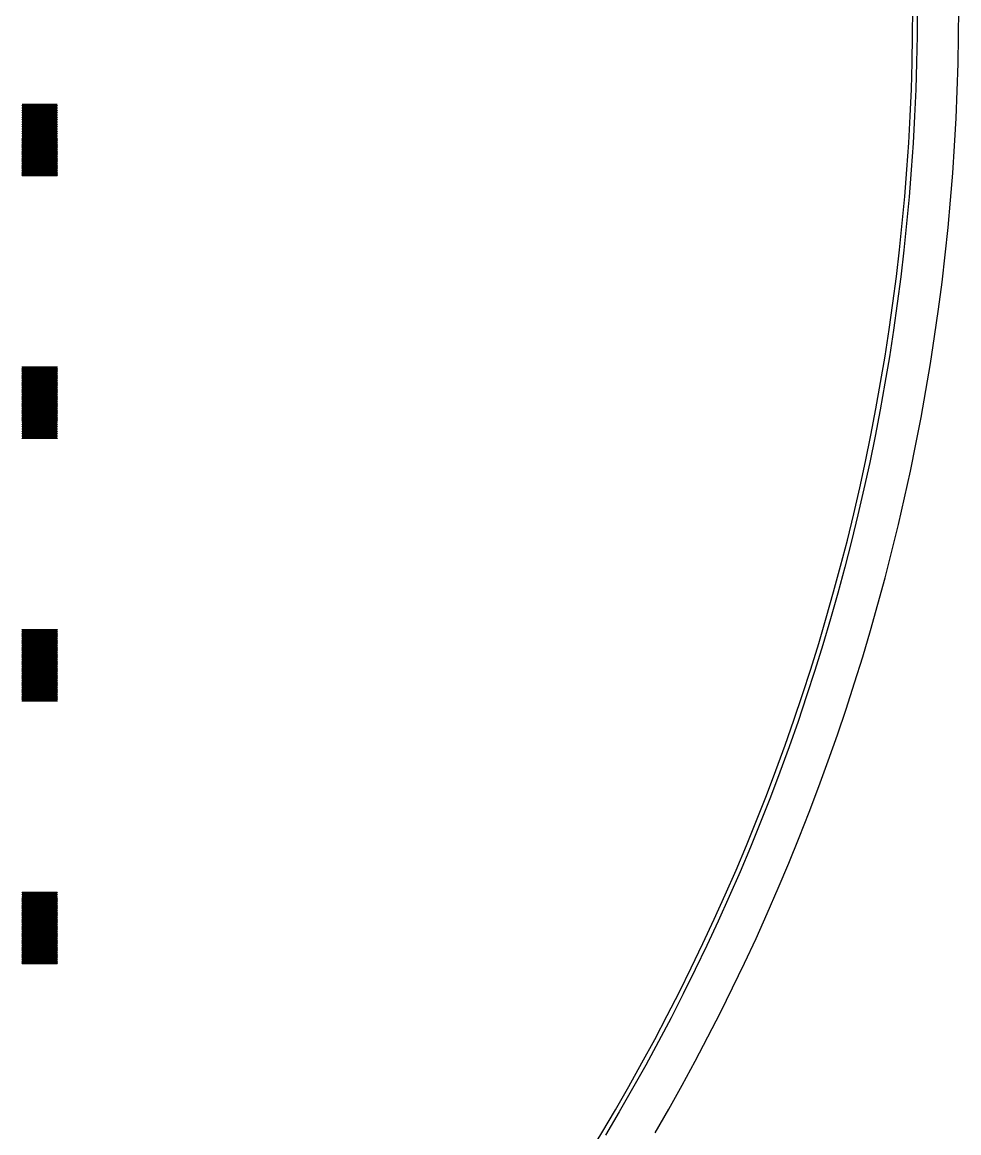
# Model space of a CAD drawing. Extents: x -17 to 130, y -40 to 112.
# Drawn here: x 98.4 to 130.5, y -2.52 to 35.54 of the extents above; entities that cross this region are included whole.
import ezdxf

# ---------------------------------------------------------------- set-up
doc = ezdxf.new("R2010")
doc.units = 0

msp = doc.modelspace()

# ---------------------------------------------------------------- linework, layer by layer
for p, q in [((128.919, 35.0806), (128.925, 36)), ((129.075, 36), (129.069, 35.0787)), ((130.494, 35.0612), (130.5, 36)), ((128.902, 34.1613), (128.919, 35.0806)), ((129.069, 35.0787), (129.052, 34.1576)), ((130.477, 34.1226), (130.494, 35.0612)), ((128.874, 33.2422), (128.902, 34.1613)), ((129.052, 34.1576), (129.024, 33.2367)), ((130.448, 33.1842), (130.477, 34.1226)), ((128.835, 32.3236), (128.874, 33.2422)), ((129.024, 33.2367), (128.985, 32.3163)), ((130.408, 32.2463), (130.448, 33.1842)), ((98.4, 32.715), (98.4, 32.725)), ((98.4, 32.725), (99.6, 32.725)), ((99.6, 32.715), (98.4, 32.715)), ((98.4, 32.675), (98.4, 32.685)), ((98.4, 32.685), (99.6, 32.685)), ((99.6, 32.675), (98.4, 32.675)), ((98.4, 32.635), (98.4, 32.645)), ((98.4, 32.645), (99.6, 32.645)), ((99.6, 32.635), (98.4, 32.635)), ((98.4, 32.595), (98.4, 32.605)), ((98.4, 32.605), (99.6, 32.605)), ((99.6, 32.595), (98.4, 32.595)), ((98.4, 32.555), (98.4, 32.565)), ((98.4, 32.565), (99.6, 32.565)), ((99.6, 32.555), (98.4, 32.555)), ((98.4, 32.515), (98.4, 32.525)), ((98.4, 32.525), (99.6, 32.525)), ((99.6, 32.515), (98.4, 32.515)), ((98.4, 32.475), (98.4, 32.485)), ((98.4, 32.485), (99.6, 32.485)), ((99.6, 32.475), (98.4, 32.475)), ((98.4, 32.435), (98.4, 32.445)), ((98.4, 32.445), (99.6, 32.445)), ((99.6, 32.435), (98.4, 32.435)), ((98.4, 32.395), (98.4, 32.405)), ((98.4, 32.405), (99.6, 32.405)), ((99.6, 32.395), (98.4, 32.395)), ((98.4, 32.355), (98.4, 32.365)), ((98.4, 32.365), (99.6, 32.365)), ((99.6, 32.355), (98.4, 32.355)), ((99.6, 32.725), (99.6, 32.715)), ((99.6, 32.685), (99.6, 32.675)), ((99.6, 32.645), (99.6, 32.635)), ((99.6, 32.605), (99.6, 32.595)), ((99.6, 32.565), (99.6, 32.555)), ((99.6, 32.525), (99.6, 32.515)), ((99.6, 32.485), (99.6, 32.475)), ((99.6, 32.445), (99.6, 32.435)), ((99.6, 32.405), (99.6, 32.395)), ((99.6, 32.365), (99.6, 32.355)), ((98.4, 32.315), (98.4, 32.325)), ((98.4, 32.325), (99.6, 32.325)), ((99.6, 32.315), (98.4, 32.315)), ((98.4, 32.275), (98.4, 32.285)), ((98.4, 32.285), (99.6, 32.285)), ((99.6, 32.275), (98.4, 32.275)), ((98.4, 32.235), (98.4, 32.245)), ((98.4, 32.245), (99.6, 32.245)), ((99.6, 32.235), (98.4, 32.235)), ((98.4, 32.195), (98.4, 32.205)), ((98.4, 32.205), (99.6, 32.205)), ((99.6, 32.195), (98.4, 32.195)), ((98.4, 32.155), (98.4, 32.165)), ((98.4, 32.165), (99.6, 32.165)), ((99.6, 32.155), (98.4, 32.155)), ((98.4, 32.115), (98.4, 32.125)), ((98.4, 32.125), (99.6, 32.125)), ((99.6, 32.115), (98.4, 32.115)), ((98.4, 32.075), (98.4, 32.085)), ((98.4, 32.085), (99.6, 32.085)), ((99.6, 32.075), (98.4, 32.075)), ((98.4, 32.035), (98.4, 32.045)), ((98.4, 32.045), (99.6, 32.045)), ((99.6, 32.035), (98.4, 32.035)), ((98.4, 31.995), (98.4, 32.005)), ((98.4, 32.005), (99.6, 32.005)), ((99.6, 31.995), (98.4, 31.995)), ((99.6, 32.325), (99.6, 32.315)), ((99.6, 32.285), (99.6, 32.275)), ((99.6, 32.245), (99.6, 32.235)), ((99.6, 32.205), (99.6, 32.195)), ((99.6, 32.165), (99.6, 32.155)), ((99.6, 32.125), (99.6, 32.115)), ((99.6, 32.085), (99.6, 32.075)), ((99.6, 32.045), (99.6, 32.035)), ((99.6, 32.005), (99.6, 31.995)), ((128.784, 31.4055), (128.835, 32.3236)), ((128.985, 32.3163), (128.934, 31.3963)), ((130.356, 31.309), (130.408, 32.2463)), ((98.4, 31.955), (98.4, 31.965)), ((98.4, 31.965), (99.6, 31.965)), ((99.6, 31.955), (98.4, 31.955)), ((98.4, 31.915), (98.4, 31.925)), ((98.4, 31.925), (99.6, 31.925)), ((99.6, 31.915), (98.4, 31.915)), ((98.4, 31.875), (98.4, 31.885)), ((98.4, 31.885), (99.6, 31.885)), ((99.6, 31.875), (98.4, 31.875)), ((98.4, 31.835), (98.4, 31.845)), ((98.4, 31.845), (99.6, 31.845)), ((99.6, 31.835), (98.4, 31.835)), ((98.4, 31.795), (98.4, 31.805)), ((98.4, 31.805), (99.6, 31.805)), ((99.6, 31.795), (98.4, 31.795)), ((98.4, 31.755), (98.4, 31.765)), ((98.4, 31.765), (99.6, 31.765)), ((99.6, 31.755), (98.4, 31.755)), ((98.4, 31.715), (98.4, 31.725)), ((98.4, 31.725), (99.6, 31.725)), ((99.6, 31.715), (98.4, 31.715)), ((98.4, 31.675), (98.4, 31.685)), ((98.4, 31.685), (99.6, 31.685)), ((99.6, 31.675), (98.4, 31.675)), ((98.4, 31.635), (98.4, 31.645)), ((98.4, 31.645), (99.6, 31.645)), ((99.6, 31.635), (98.4, 31.635)), ((98.4, 31.595), (98.4, 31.605)), ((98.4, 31.605), (99.6, 31.605)), ((99.6, 31.595), (98.4, 31.595)), ((99.6, 31.965), (99.6, 31.955)), ((99.6, 31.925), (99.6, 31.915)), ((99.6, 31.885), (99.6, 31.875)), ((99.6, 31.845), (99.6, 31.835)), ((99.6, 31.805), (99.6, 31.795)), ((99.6, 31.765), (99.6, 31.755)), ((99.6, 31.725), (99.6, 31.715)), ((99.6, 31.685), (99.6, 31.675)), ((99.6, 31.645), (99.6, 31.635)), ((99.6, 31.605), (99.6, 31.595)), ((98.4, 31.555), (98.4, 31.565)), ((98.4, 31.565), (99.6, 31.565)), ((99.6, 31.555), (98.4, 31.555)), ((98.4, 31.515), (98.4, 31.525)), ((98.4, 31.525), (99.6, 31.525)), ((99.6, 31.515), (98.4, 31.515)), ((98.4, 31.475), (98.4, 31.485)), ((98.4, 31.485), (99.6, 31.485)), ((99.6, 31.475), (98.4, 31.475)), ((98.4, 31.435), (98.4, 31.445)), ((98.4, 31.445), (99.6, 31.445)), ((99.6, 31.435), (98.4, 31.435)), ((98.4, 31.395), (98.4, 31.405)), ((98.4, 31.405), (99.6, 31.405)), ((99.6, 31.395), (98.4, 31.395)), ((98.4, 31.355), (98.4, 31.365)), ((98.4, 31.365), (99.6, 31.365)), ((99.6, 31.355), (98.4, 31.355)), ((98.4, 31.315), (98.4, 31.325)), ((98.4, 31.325), (99.6, 31.325)), ((99.6, 31.315), (98.4, 31.315)), ((98.4, 31.275), (98.4, 31.285)), ((98.4, 31.285), (99.6, 31.285)), ((99.6, 31.275), (98.4, 31.275)), ((98.4, 31.235), (98.4, 31.245)), ((98.4, 31.245), (99.6, 31.245)), ((99.6, 31.235), (98.4, 31.235)), ((99.6, 31.565), (99.6, 31.555)), ((99.6, 31.525), (99.6, 31.515)), ((99.6, 31.485), (99.6, 31.475)), ((99.6, 31.445), (99.6, 31.435)), ((99.6, 31.405), (99.6, 31.395)), ((99.6, 31.365), (99.6, 31.355)), ((99.6, 31.325), (99.6, 31.315)), ((99.6, 31.285), (99.6, 31.275)), ((99.6, 31.245), (99.6, 31.235)), ((128.722, 30.4882), (128.784, 31.4055)), ((128.934, 31.3963), (128.872, 30.4771)), ((130.293, 30.3723), (130.356, 31.309)), ((98.4, 31.195), (98.4, 31.205)), ((98.4, 31.205), (99.6, 31.205)), ((99.6, 31.195), (98.4, 31.195)), ((98.4, 31.155), (98.4, 31.165)), ((98.4, 31.165), (99.6, 31.165)), ((99.6, 31.155), (98.4, 31.155)), ((98.4, 31.115), (98.4, 31.125)), ((98.4, 31.125), (99.6, 31.125)), ((99.6, 31.115), (98.4, 31.115)), ((98.4, 31.075), (98.4, 31.085)), ((98.4, 31.085), (99.6, 31.085)), ((99.6, 31.075), (98.4, 31.075)), ((98.4, 31.035), (98.4, 31.045)), ((98.4, 31.045), (99.6, 31.045)), ((99.6, 31.035), (98.4, 31.035)), ((98.4, 30.995), (98.4, 31.005)), ((98.4, 31.005), (99.6, 31.005)), ((99.6, 30.995), (98.4, 30.995)), ((98.4, 30.955), (98.4, 30.965)), ((98.4, 30.965), (99.6, 30.965)), ((99.6, 30.955), (98.4, 30.955)), ((98.4, 30.915), (98.4, 30.925)), ((98.4, 30.925), (99.6, 30.925)), ((99.6, 30.915), (98.4, 30.915)), ((98.4, 30.875), (98.4, 30.885)), ((98.4, 30.885), (99.6, 30.885)), ((99.6, 30.875), (98.4, 30.875)), ((98.4, 30.835), (98.4, 30.845)), ((98.4, 30.845), (99.6, 30.845)), ((99.6, 30.835), (98.4, 30.835)), ((99.6, 31.205), (99.6, 31.195)), ((99.6, 31.165), (99.6, 31.155)), ((99.6, 31.125), (99.6, 31.115)), ((99.6, 31.085), (99.6, 31.075)), ((99.6, 31.045), (99.6, 31.035)), ((99.6, 31.005), (99.6, 30.995)), ((99.6, 30.965), (99.6, 30.955)), ((99.6, 30.925), (99.6, 30.915)), ((99.6, 30.885), (99.6, 30.875)), ((99.6, 30.845), (99.6, 30.835)), ((98.4, 30.795), (98.4, 30.805)), ((98.4, 30.805), (99.6, 30.805)), ((99.6, 30.795), (98.4, 30.795)), ((98.4, 30.755), (98.4, 30.765)), ((98.4, 30.765), (99.6, 30.765)), ((99.6, 30.755), (98.4, 30.755)), ((98.4, 30.715), (98.4, 30.725)), ((98.4, 30.725), (99.6, 30.725)), ((99.6, 30.715), (98.4, 30.715)), ((98.4, 30.675), (98.4, 30.685)), ((98.4, 30.685), (99.6, 30.685)), ((99.6, 30.675), (98.4, 30.675)), ((98.4, 30.635), (98.4, 30.645)), ((98.4, 30.645), (99.6, 30.645)), ((99.6, 30.635), (98.4, 30.635)), ((98.4, 30.595), (98.4, 30.605)), ((98.4, 30.605), (99.6, 30.605)), ((99.6, 30.595), (98.4, 30.595)), ((98.4, 30.555), (98.4, 30.565)), ((98.4, 30.565), (99.6, 30.565)), ((99.6, 30.555), (98.4, 30.555)), ((98.4, 30.515), (98.4, 30.525)), ((98.4, 30.525), (99.6, 30.525)), ((99.6, 30.515), (98.4, 30.515)), ((98.4, 30.475), (98.4, 30.485)), ((98.4, 30.485), (99.6, 30.485)), ((99.6, 30.475), (98.4, 30.475)), ((99.6, 30.805), (99.6, 30.795)), ((99.6, 30.765), (99.6, 30.755)), ((99.6, 30.725), (99.6, 30.715)), ((99.6, 30.685), (99.6, 30.675)), ((99.6, 30.645), (99.6, 30.635)), ((99.6, 30.605), (99.6, 30.595)), ((99.6, 30.565), (99.6, 30.555)), ((99.6, 30.525), (99.6, 30.515)), ((99.6, 30.485), (99.6, 30.475)), ((128.649, 29.5716), (128.722, 30.4882)), ((128.872, 30.4771), (128.798, 29.5588)), ((98.4, 30.435), (98.4, 30.445)), ((98.4, 30.445), (99.6, 30.445)), ((99.6, 30.435), (98.4, 30.435)), ((98.4, 30.395), (98.4, 30.405)), ((98.4, 30.405), (99.6, 30.405)), ((99.6, 30.395), (98.4, 30.395)), ((98.4, 30.355), (98.4, 30.365)), ((98.4, 30.365), (99.6, 30.365)), ((99.6, 30.355), (98.4, 30.355)), ((98.4, 30.315), (98.4, 30.325)), ((98.4, 30.325), (99.6, 30.325)), ((99.6, 30.315), (98.4, 30.315)), ((98.4, 30.275), (98.4, 30.285)), ((98.4, 30.285), (99.6, 30.285)), ((99.6, 30.275), (98.4, 30.275)), ((99.6, 30.445), (99.6, 30.435)), ((99.6, 30.405), (99.6, 30.395)), ((99.6, 30.365), (99.6, 30.355)), ((99.6, 30.325), (99.6, 30.315)), ((99.6, 30.285), (99.6, 30.275)), ((130.218, 29.4365), (130.293, 30.3723)), ((128.564, 28.6561), (128.649, 29.5716)), ((128.798, 29.5588), (128.713, 28.6414)), ((130.132, 28.5017), (130.218, 29.4365)), ((128.468, 27.7416), (128.564, 28.6561)), ((128.713, 28.6414), (128.618, 27.7251)), ((130.034, 27.568), (130.132, 28.5017)), ((128.362, 26.8284), (128.468, 27.7416)), ((128.618, 27.7251), (128.51, 26.81)), ((129.925, 26.6356), (130.034, 27.568)), ((128.243, 25.9165), (128.362, 26.8284)), ((128.51, 26.81), (128.392, 25.8964)), ((129.804, 25.7046), (129.925, 26.6356)), ((128.114, 25.0062), (128.243, 25.9165)), ((128.392, 25.8964), (128.262, 24.9842)), ((129.672, 24.7751), (129.804, 25.7046)), ((127.974, 24.0976), (128.114, 25.0062)), ((128.262, 24.9842), (128.122, 24.0737)), ((129.529, 23.8474), (129.672, 24.7751)), ((127.822, 23.1907), (127.974, 24.0976)), ((128.122, 24.0737), (127.97, 23.165)), ((98.4, 23.715), (98.4, 23.725)), ((98.4, 23.725), (99.6, 23.725)), ((99.6, 23.715), (98.4, 23.715)), ((98.4, 23.675), (98.4, 23.685)), ((98.4, 23.685), (99.6, 23.685)), ((99.6, 23.675), (98.4, 23.675)), ((98.4, 23.635), (98.4, 23.645)), ((98.4, 23.645), (99.6, 23.645)), ((99.6, 23.635), (98.4, 23.635)), ((98.4, 23.595), (98.4, 23.605)), ((98.4, 23.605), (99.6, 23.605)), ((99.6, 23.725), (99.6, 23.715)), ((99.6, 23.685), (99.6, 23.675)), ((99.6, 23.645), (99.6, 23.635)), ((99.6, 23.605), (99.6, 23.595)), ((129.374, 22.9214), (129.529, 23.8474)), ((99.6, 23.595), (98.4, 23.595)), ((98.4, 23.555), (98.4, 23.565)), ((98.4, 23.565), (99.6, 23.565)), ((99.6, 23.555), (98.4, 23.555)), ((98.4, 23.515), (98.4, 23.525)), ((98.4, 23.525), (99.6, 23.525)), ((99.6, 23.515), (98.4, 23.515)), ((98.4, 23.475), (98.4, 23.485)), ((98.4, 23.485), (99.6, 23.485)), ((99.6, 23.475), (98.4, 23.475)), ((98.4, 23.435), (98.4, 23.445)), ((98.4, 23.445), (99.6, 23.445)), ((99.6, 23.435), (98.4, 23.435)), ((98.4, 23.395), (98.4, 23.405)), ((98.4, 23.405), (99.6, 23.405)), ((99.6, 23.395), (98.4, 23.395)), ((98.4, 23.355), (98.4, 23.365)), ((98.4, 23.365), (99.6, 23.365)), ((99.6, 23.355), (98.4, 23.355)), ((98.4, 23.315), (98.4, 23.325)), ((98.4, 23.325), (99.6, 23.325)), ((99.6, 23.315), (98.4, 23.315)), ((98.4, 23.275), (98.4, 23.285)), ((98.4, 23.285), (99.6, 23.285)), ((99.6, 23.275), (98.4, 23.275)), ((98.4, 23.235), (98.4, 23.245)), ((98.4, 23.245), (99.6, 23.245)), ((99.6, 23.235), (98.4, 23.235)), ((99.6, 23.565), (99.6, 23.555)), ((99.6, 23.525), (99.6, 23.515)), ((99.6, 23.485), (99.6, 23.475)), ((99.6, 23.445), (99.6, 23.435)), ((99.6, 23.405), (99.6, 23.395)), ((99.6, 23.365), (99.6, 23.355)), ((99.6, 23.325), (99.6, 23.315)), ((99.6, 23.285), (99.6, 23.275)), ((99.6, 23.245), (99.6, 23.235)), ((98.4, 23.195), (98.4, 23.205)), ((98.4, 23.205), (99.6, 23.205)), ((99.6, 23.195), (98.4, 23.195)), ((98.4, 23.155), (98.4, 23.165)), ((98.4, 23.165), (99.6, 23.165)), ((99.6, 23.155), (98.4, 23.155)), ((98.4, 23.115), (98.4, 23.125)), ((98.4, 23.125), (99.6, 23.125)), ((99.6, 23.115), (98.4, 23.115)), ((98.4, 23.075), (98.4, 23.085)), ((98.4, 23.085), (99.6, 23.085)), ((99.6, 23.075), (98.4, 23.075)), ((98.4, 23.035), (98.4, 23.045)), ((98.4, 23.045), (99.6, 23.045)), ((99.6, 23.035), (98.4, 23.035)), ((98.4, 22.995), (98.4, 23.005)), ((98.4, 23.005), (99.6, 23.005)), ((99.6, 22.995), (98.4, 22.995)), ((98.4, 22.955), (98.4, 22.965)), ((98.4, 22.965), (99.6, 22.965)), ((99.6, 22.955), (98.4, 22.955)), ((98.4, 22.915), (98.4, 22.925)), ((98.4, 22.925), (99.6, 22.925)), ((99.6, 22.915), (98.4, 22.915)), ((98.4, 22.875), (98.4, 22.885)), ((98.4, 22.885), (99.6, 22.885)), ((99.6, 22.875), (98.4, 22.875)), ((98.4, 22.835), (98.4, 22.845)), ((98.4, 22.845), (99.6, 22.845)), ((99.6, 23.205), (99.6, 23.195)), ((99.6, 23.165), (99.6, 23.155)), ((99.6, 23.125), (99.6, 23.115)), ((99.6, 23.085), (99.6, 23.075)), ((99.6, 23.045), (99.6, 23.035)), ((99.6, 23.005), (99.6, 22.995)), ((99.6, 22.965), (99.6, 22.955)), ((99.6, 22.925), (99.6, 22.915)), ((99.6, 22.885), (99.6, 22.875)), ((99.6, 22.845), (99.6, 22.835)), ((127.659, 22.2858), (127.822, 23.1907)), ((127.97, 23.165), (127.807, 22.2583)), ((129.208, 21.9975), (129.374, 22.9214)), ((99.6, 22.835), (98.4, 22.835)), ((98.4, 22.795), (98.4, 22.805)), ((98.4, 22.805), (99.6, 22.805)), ((99.6, 22.795), (98.4, 22.795)), ((98.4, 22.755), (98.4, 22.765)), ((98.4, 22.765), (99.6, 22.765)), ((99.6, 22.755), (98.4, 22.755)), ((98.4, 22.715), (98.4, 22.725)), ((98.4, 22.725), (99.6, 22.725)), ((99.6, 22.715), (98.4, 22.715)), ((98.4, 22.675), (98.4, 22.685)), ((98.4, 22.685), (99.6, 22.685)), ((99.6, 22.675), (98.4, 22.675)), ((98.4, 22.635), (98.4, 22.645)), ((98.4, 22.645), (99.6, 22.645)), ((99.6, 22.635), (98.4, 22.635)), ((98.4, 22.595), (98.4, 22.605)), ((98.4, 22.605), (99.6, 22.605)), ((99.6, 22.595), (98.4, 22.595)), ((98.4, 22.555), (98.4, 22.565)), ((98.4, 22.565), (99.6, 22.565)), ((99.6, 22.555), (98.4, 22.555)), ((98.4, 22.515), (98.4, 22.525)), ((98.4, 22.525), (99.6, 22.525)), ((99.6, 22.515), (98.4, 22.515)), ((98.4, 22.475), (98.4, 22.485)), ((98.4, 22.485), (99.6, 22.485)), ((99.6, 22.475), (98.4, 22.475)), ((99.6, 22.805), (99.6, 22.795)), ((99.6, 22.765), (99.6, 22.755)), ((99.6, 22.725), (99.6, 22.715)), ((99.6, 22.685), (99.6, 22.675)), ((99.6, 22.645), (99.6, 22.635)), ((99.6, 22.605), (99.6, 22.595)), ((99.6, 22.565), (99.6, 22.555)), ((99.6, 22.525), (99.6, 22.515)), ((99.6, 22.485), (99.6, 22.475)), ((98.4, 22.435), (98.4, 22.445)), ((98.4, 22.445), (99.6, 22.445)), ((99.6, 22.435), (98.4, 22.435)), ((98.4, 22.395), (98.4, 22.405)), ((98.4, 22.405), (99.6, 22.405)), ((99.6, 22.395), (98.4, 22.395)), ((98.4, 22.355), (98.4, 22.365)), ((98.4, 22.365), (99.6, 22.365)), ((99.6, 22.355), (98.4, 22.355)), ((98.4, 22.315), (98.4, 22.325)), ((98.4, 22.325), (99.6, 22.325)), ((99.6, 22.315), (98.4, 22.315)), ((98.4, 22.275), (98.4, 22.285)), ((98.4, 22.285), (99.6, 22.285)), ((99.6, 22.275), (98.4, 22.275)), ((98.4, 22.235), (98.4, 22.245)), ((98.4, 22.245), (99.6, 22.245)), ((99.6, 22.235), (98.4, 22.235)), ((98.4, 22.195), (98.4, 22.205)), ((98.4, 22.205), (99.6, 22.205)), ((99.6, 22.195), (98.4, 22.195)), ((98.4, 22.155), (98.4, 22.165)), ((98.4, 22.165), (99.6, 22.165)), ((99.6, 22.155), (98.4, 22.155)), ((98.4, 22.115), (98.4, 22.125)), ((98.4, 22.125), (99.6, 22.125)), ((99.6, 22.115), (98.4, 22.115)), ((98.4, 22.075), (98.4, 22.085)), ((98.4, 22.085), (99.6, 22.085)), ((99.6, 22.075), (98.4, 22.075)), ((99.6, 22.445), (99.6, 22.435)), ((99.6, 22.405), (99.6, 22.395)), ((99.6, 22.365), (99.6, 22.355)), ((99.6, 22.325), (99.6, 22.315)), ((99.6, 22.285), (99.6, 22.275)), ((99.6, 22.245), (99.6, 22.235)), ((99.6, 22.205), (99.6, 22.195)), ((99.6, 22.165), (99.6, 22.155)), ((99.6, 22.125), (99.6, 22.115)), ((99.6, 22.085), (99.6, 22.075)), ((127.485, 21.3829), (127.659, 22.2858)), ((127.807, 22.2583), (127.632, 21.3536)), ((98.4, 22.035), (98.4, 22.045)), ((98.4, 22.045), (99.6, 22.045)), ((99.6, 22.035), (98.4, 22.035)), ((98.4, 21.995), (98.4, 22.005)), ((98.4, 22.005), (99.6, 22.005)), ((99.6, 21.995), (98.4, 21.995)), ((98.4, 21.955), (98.4, 21.965)), ((98.4, 21.965), (99.6, 21.965)), ((99.6, 21.955), (98.4, 21.955)), ((98.4, 21.915), (98.4, 21.925)), ((98.4, 21.925), (99.6, 21.925)), ((99.6, 21.915), (98.4, 21.915)), ((98.4, 21.875), (98.4, 21.885)), ((98.4, 21.885), (99.6, 21.885)), ((99.6, 21.875), (98.4, 21.875)), ((98.4, 21.835), (98.4, 21.845)), ((98.4, 21.845), (99.6, 21.845)), ((99.6, 21.835), (98.4, 21.835)), ((98.4, 21.795), (98.4, 21.805)), ((98.4, 21.805), (99.6, 21.805)), ((99.6, 21.795), (98.4, 21.795)), ((98.4, 21.755), (98.4, 21.765)), ((98.4, 21.765), (99.6, 21.765)), ((99.6, 21.755), (98.4, 21.755)), ((98.4, 21.715), (98.4, 21.725)), ((98.4, 21.725), (99.6, 21.725)), ((99.6, 21.715), (98.4, 21.715)), ((99.6, 22.045), (99.6, 22.035)), ((99.6, 22.005), (99.6, 21.995)), ((99.6, 21.965), (99.6, 21.955)), ((99.6, 21.925), (99.6, 21.915)), ((99.6, 21.885), (99.6, 21.875)), ((99.6, 21.845), (99.6, 21.835)), ((99.6, 21.805), (99.6, 21.795)), ((99.6, 21.765), (99.6, 21.755)), ((99.6, 21.725), (99.6, 21.715)), ((129.03, 21.0756), (129.208, 21.9975)), ((98.4, 21.675), (98.4, 21.685)), ((98.4, 21.685), (99.6, 21.685)), ((99.6, 21.675), (98.4, 21.675)), ((98.4, 21.635), (98.4, 21.645)), ((98.4, 21.645), (99.6, 21.645)), ((99.6, 21.635), (98.4, 21.635)), ((98.4, 21.595), (98.4, 21.605)), ((98.4, 21.605), (99.6, 21.605)), ((99.6, 21.595), (98.4, 21.595)), ((98.4, 21.555), (98.4, 21.565)), ((98.4, 21.565), (99.6, 21.565)), ((99.6, 21.555), (98.4, 21.555)), ((98.4, 21.515), (98.4, 21.525)), ((98.4, 21.525), (99.6, 21.525)), ((99.6, 21.515), (98.4, 21.515)), ((98.4, 21.475), (98.4, 21.485)), ((98.4, 21.485), (99.6, 21.485)), ((99.6, 21.475), (98.4, 21.475)), ((98.4, 21.435), (98.4, 21.445)), ((98.4, 21.445), (99.6, 21.445)), ((99.6, 21.435), (98.4, 21.435)), ((98.4, 21.395), (98.4, 21.405)), ((98.4, 21.405), (99.6, 21.405)), ((99.6, 21.395), (98.4, 21.395)), ((98.4, 21.355), (98.4, 21.365)), ((98.4, 21.365), (99.6, 21.365)), ((99.6, 21.355), (98.4, 21.355)), ((98.4, 21.315), (98.4, 21.325)), ((98.4, 21.325), (99.6, 21.325)), ((99.6, 21.315), (98.4, 21.315)), ((99.6, 21.685), (99.6, 21.675)), ((99.6, 21.645), (99.6, 21.635)), ((99.6, 21.605), (99.6, 21.595)), ((99.6, 21.565), (99.6, 21.555)), ((99.6, 21.525), (99.6, 21.515)), ((99.6, 21.485), (99.6, 21.475)), ((99.6, 21.445), (99.6, 21.435)), ((99.6, 21.405), (99.6, 21.395)), ((99.6, 21.365), (99.6, 21.355)), ((99.6, 21.325), (99.6, 21.315)), ((127.3, 20.4822), (127.485, 21.3829)), ((127.632, 21.3536), (127.447, 20.4511)), ((98.4, 21.275), (98.4, 21.285)), ((98.4, 21.285), (99.6, 21.285)), ((99.6, 21.275), (98.4, 21.275)), ((99.6, 21.285), (99.6, 21.275)), ((128.841, 20.156), (129.03, 21.0756)), ((127.104, 19.5838), (127.3, 20.4822)), ((127.447, 20.4511), (127.251, 19.551)), ((128.641, 19.2388), (128.841, 20.156)), ((126.898, 18.688), (127.104, 19.5838)), ((127.251, 19.551), (127.043, 18.6533)), ((128.43, 18.3241), (128.641, 19.2388)), ((126.68, 17.7947), (126.898, 18.688)), ((127.043, 18.6533), (126.825, 17.7583)), ((128.207, 17.412), (128.43, 18.3241)), ((126.451, 16.9042), (126.68, 17.7947)), ((126.825, 17.7583), (126.596, 16.866)), ((127.974, 16.5028), (128.207, 17.412)), ((126.211, 16.0166), (126.451, 16.9042)), ((126.596, 16.866), (126.355, 15.9765)), ((127.729, 15.5965), (127.974, 16.5028)), ((125.96, 15.1319), (126.211, 16.0166)), ((126.355, 15.9765), (126.104, 15.0901)), ((127.473, 14.6933), (127.729, 15.5965)), ((125.699, 14.2504), (125.96, 15.1319)), ((126.104, 15.0901), (125.842, 14.2069)), ((98.4, 14.715), (98.4, 14.725)), ((98.4, 14.725), (99.6, 14.725)), ((99.6, 14.715), (98.4, 14.715)), ((98.4, 14.675), (98.4, 14.685)), ((98.4, 14.685), (99.6, 14.685)), ((99.6, 14.675), (98.4, 14.675)), ((98.4, 14.635), (98.4, 14.645)), ((98.4, 14.645), (99.6, 14.645)), ((99.6, 14.635), (98.4, 14.635)), ((98.4, 14.595), (98.4, 14.605)), ((98.4, 14.605), (99.6, 14.605)), ((99.6, 14.595), (98.4, 14.595)), ((98.4, 14.555), (98.4, 14.565)), ((98.4, 14.565), (99.6, 14.565)), ((99.6, 14.555), (98.4, 14.555)), ((98.4, 14.515), (98.4, 14.525)), ((98.4, 14.525), (99.6, 14.525)), ((99.6, 14.515), (98.4, 14.515)), ((98.4, 14.475), (98.4, 14.485)), ((98.4, 14.485), (99.6, 14.485)), ((99.6, 14.475), (98.4, 14.475)), ((99.6, 14.725), (99.6, 14.715)), ((99.6, 14.685), (99.6, 14.675)), ((99.6, 14.645), (99.6, 14.635)), ((99.6, 14.605), (99.6, 14.595)), ((99.6, 14.565), (99.6, 14.555)), ((99.6, 14.525), (99.6, 14.515)), ((99.6, 14.485), (99.6, 14.475)), ((127.206, 13.7932), (127.473, 14.6933)), ((98.4, 14.435), (98.4, 14.445)), ((98.4, 14.445), (99.6, 14.445)), ((99.6, 14.435), (98.4, 14.435)), ((98.4, 14.395), (98.4, 14.405)), ((98.4, 14.405), (99.6, 14.405)), ((99.6, 14.395), (98.4, 14.395)), ((98.4, 14.355), (98.4, 14.365)), ((98.4, 14.365), (99.6, 14.365)), ((99.6, 14.355), (98.4, 14.355)), ((98.4, 14.315), (98.4, 14.325)), ((98.4, 14.325), (99.6, 14.325)), ((99.6, 14.315), (98.4, 14.315)), ((98.4, 14.275), (98.4, 14.285)), ((98.4, 14.285), (99.6, 14.285)), ((99.6, 14.275), (98.4, 14.275)), ((98.4, 14.235), (98.4, 14.245)), ((98.4, 14.245), (99.6, 14.245)), ((99.6, 14.235), (98.4, 14.235)), ((98.4, 14.195), (98.4, 14.205)), ((98.4, 14.205), (99.6, 14.205)), ((99.6, 14.195), (98.4, 14.195)), ((98.4, 14.155), (98.4, 14.165)), ((98.4, 14.165), (99.6, 14.165)), ((99.6, 14.155), (98.4, 14.155)), ((98.4, 14.115), (98.4, 14.125)), ((98.4, 14.125), (99.6, 14.125)), ((99.6, 14.115), (98.4, 14.115)), ((98.4, 14.075), (98.4, 14.085)), ((98.4, 14.085), (99.6, 14.085)), ((99.6, 14.445), (99.6, 14.435)), ((99.6, 14.405), (99.6, 14.395)), ((99.6, 14.365), (99.6, 14.355)), ((99.6, 14.325), (99.6, 14.315)), ((99.6, 14.285), (99.6, 14.275)), ((99.6, 14.245), (99.6, 14.235)), ((99.6, 14.205), (99.6, 14.195)), ((99.6, 14.165), (99.6, 14.155)), ((99.6, 14.125), (99.6, 14.115)), ((99.6, 14.085), (99.6, 14.075)), ((125.426, 13.3722), (125.699, 14.2504)), ((125.842, 14.2069), (125.569, 13.3269)), ((99.6, 14.075), (98.4, 14.075)), ((98.4, 14.035), (98.4, 14.045)), ((98.4, 14.045), (99.6, 14.045)), ((99.6, 14.035), (98.4, 14.035)), ((98.4, 13.995), (98.4, 14.005)), ((98.4, 14.005), (99.6, 14.005)), ((99.6, 13.995), (98.4, 13.995)), ((98.4, 13.955), (98.4, 13.965)), ((98.4, 13.965), (99.6, 13.965)), ((99.6, 13.955), (98.4, 13.955)), ((98.4, 13.915), (98.4, 13.925)), ((98.4, 13.925), (99.6, 13.925)), ((99.6, 13.915), (98.4, 13.915)), ((98.4, 13.875), (98.4, 13.885)), ((98.4, 13.885), (99.6, 13.885)), ((99.6, 13.875), (98.4, 13.875)), ((98.4, 13.835), (98.4, 13.845)), ((98.4, 13.845), (99.6, 13.845)), ((99.6, 13.835), (98.4, 13.835)), ((98.4, 13.795), (98.4, 13.805)), ((98.4, 13.805), (99.6, 13.805)), ((99.6, 13.795), (98.4, 13.795)), ((98.4, 13.755), (98.4, 13.765)), ((98.4, 13.765), (99.6, 13.765)), ((99.6, 13.755), (98.4, 13.755)), ((98.4, 13.715), (98.4, 13.725)), ((98.4, 13.725), (99.6, 13.725)), ((99.6, 13.715), (98.4, 13.715)), ((99.6, 14.045), (99.6, 14.035)), ((99.6, 14.005), (99.6, 13.995)), ((99.6, 13.965), (99.6, 13.955)), ((99.6, 13.925), (99.6, 13.915)), ((99.6, 13.885), (99.6, 13.875)), ((99.6, 13.845), (99.6, 13.835)), ((99.6, 13.805), (99.6, 13.795)), ((99.6, 13.765), (99.6, 13.755)), ((99.6, 13.725), (99.6, 13.715)), ((126.928, 12.8965), (127.206, 13.7932)), ((98.4, 13.675), (98.4, 13.685)), ((98.4, 13.685), (99.6, 13.685)), ((99.6, 13.675), (98.4, 13.675)), ((98.4, 13.635), (98.4, 13.645)), ((98.4, 13.645), (99.6, 13.645)), ((99.6, 13.635), (98.4, 13.635)), ((98.4, 13.595), (98.4, 13.605)), ((98.4, 13.605), (99.6, 13.605)), ((99.6, 13.595), (98.4, 13.595)), ((98.4, 13.555), (98.4, 13.565)), ((98.4, 13.565), (99.6, 13.565)), ((99.6, 13.555), (98.4, 13.555)), ((98.4, 13.515), (98.4, 13.525)), ((98.4, 13.525), (99.6, 13.525)), ((99.6, 13.515), (98.4, 13.515)), ((98.4, 13.475), (98.4, 13.485)), ((98.4, 13.485), (99.6, 13.485)), ((99.6, 13.475), (98.4, 13.475)), ((98.4, 13.435), (98.4, 13.445)), ((98.4, 13.445), (99.6, 13.445)), ((99.6, 13.435), (98.4, 13.435)), ((98.4, 13.395), (98.4, 13.405)), ((98.4, 13.405), (99.6, 13.405)), ((99.6, 13.395), (98.4, 13.395)), ((98.4, 13.355), (98.4, 13.365)), ((98.4, 13.365), (99.6, 13.365)), ((99.6, 13.355), (98.4, 13.355)), ((98.4, 13.315), (98.4, 13.325)), ((98.4, 13.325), (99.6, 13.325)), ((99.6, 13.685), (99.6, 13.675)), ((99.6, 13.645), (99.6, 13.635)), ((99.6, 13.605), (99.6, 13.595)), ((99.6, 13.565), (99.6, 13.555)), ((99.6, 13.525), (99.6, 13.515)), ((99.6, 13.485), (99.6, 13.475)), ((99.6, 13.445), (99.6, 13.435)), ((99.6, 13.405), (99.6, 13.395)), ((99.6, 13.365), (99.6, 13.355)), ((99.6, 13.325), (99.6, 13.315)), ((125.143, 12.4974), (125.426, 13.3722)), ((125.569, 13.3269), (125.286, 12.4503)), ((99.6, 13.315), (98.4, 13.315)), ((98.4, 13.275), (98.4, 13.285)), ((98.4, 13.285), (99.6, 13.285)), ((99.6, 13.275), (98.4, 13.275)), ((98.4, 13.235), (98.4, 13.245)), ((98.4, 13.245), (99.6, 13.245)), ((99.6, 13.235), (98.4, 13.235)), ((98.4, 13.195), (98.4, 13.205)), ((98.4, 13.205), (99.6, 13.205)), ((99.6, 13.195), (98.4, 13.195)), ((98.4, 13.155), (98.4, 13.165)), ((98.4, 13.165), (99.6, 13.165)), ((99.6, 13.155), (98.4, 13.155)), ((98.4, 13.115), (98.4, 13.125)), ((98.4, 13.125), (99.6, 13.125)), ((99.6, 13.115), (98.4, 13.115)), ((98.4, 13.075), (98.4, 13.085)), ((98.4, 13.085), (99.6, 13.085)), ((99.6, 13.075), (98.4, 13.075)), ((98.4, 13.035), (98.4, 13.045)), ((98.4, 13.045), (99.6, 13.045)), ((99.6, 13.035), (98.4, 13.035)), ((98.4, 12.995), (98.4, 13.005)), ((98.4, 13.005), (99.6, 13.005)), ((99.6, 12.995), (98.4, 12.995)), ((98.4, 12.955), (98.4, 12.965)), ((98.4, 12.965), (99.6, 12.965)), ((99.6, 12.955), (98.4, 12.955)), ((99.6, 13.285), (99.6, 13.275)), ((99.6, 13.245), (99.6, 13.235)), ((99.6, 13.205), (99.6, 13.195)), ((99.6, 13.165), (99.6, 13.155)), ((99.6, 13.125), (99.6, 13.115)), ((99.6, 13.085), (99.6, 13.075)), ((99.6, 13.045), (99.6, 13.035)), ((99.6, 13.005), (99.6, 12.995)), ((99.6, 12.965), (99.6, 12.955)), ((98.4, 12.915), (98.4, 12.925)), ((98.4, 12.925), (99.6, 12.925)), ((99.6, 12.915), (98.4, 12.915)), ((98.4, 12.875), (98.4, 12.885)), ((98.4, 12.885), (99.6, 12.885)), ((99.6, 12.875), (98.4, 12.875)), ((98.4, 12.835), (98.4, 12.845)), ((98.4, 12.845), (99.6, 12.845)), ((99.6, 12.835), (98.4, 12.835)), ((98.4, 12.795), (98.4, 12.805)), ((98.4, 12.805), (99.6, 12.805)), ((99.6, 12.795), (98.4, 12.795)), ((98.4, 12.755), (98.4, 12.765)), ((98.4, 12.765), (99.6, 12.765)), ((99.6, 12.755), (98.4, 12.755)), ((98.4, 12.715), (98.4, 12.725)), ((98.4, 12.725), (99.6, 12.725)), ((99.6, 12.715), (98.4, 12.715)), ((98.4, 12.675), (98.4, 12.685)), ((98.4, 12.685), (99.6, 12.685)), ((99.6, 12.675), (98.4, 12.675)), ((98.4, 12.635), (98.4, 12.645)), ((98.4, 12.645), (99.6, 12.645)), ((99.6, 12.635), (98.4, 12.635)), ((98.4, 12.595), (98.4, 12.605)), ((98.4, 12.605), (99.6, 12.605)), ((99.6, 12.595), (98.4, 12.595)), ((98.4, 12.555), (98.4, 12.565)), ((98.4, 12.565), (99.6, 12.565)), ((99.6, 12.925), (99.6, 12.915)), ((99.6, 12.885), (99.6, 12.875)), ((99.6, 12.845), (99.6, 12.835)), ((99.6, 12.805), (99.6, 12.795)), ((99.6, 12.765), (99.6, 12.755)), ((99.6, 12.725), (99.6, 12.715)), ((99.6, 12.685), (99.6, 12.675)), ((99.6, 12.645), (99.6, 12.635)), ((99.6, 12.605), (99.6, 12.595)), ((99.6, 12.565), (99.6, 12.555)), ((126.639, 12.0034), (126.928, 12.8965)), ((99.6, 12.555), (98.4, 12.555)), ((98.4, 12.515), (98.4, 12.525)), ((98.4, 12.525), (99.6, 12.525)), ((99.6, 12.515), (98.4, 12.515)), ((98.4, 12.475), (98.4, 12.485)), ((98.4, 12.485), (99.6, 12.485)), ((99.6, 12.475), (98.4, 12.475)), ((98.4, 12.435), (98.4, 12.445)), ((98.4, 12.445), (99.6, 12.445)), ((99.6, 12.435), (98.4, 12.435)), ((98.4, 12.395), (98.4, 12.405)), ((98.4, 12.405), (99.6, 12.405)), ((99.6, 12.395), (98.4, 12.395)), ((98.4, 12.355), (98.4, 12.365)), ((98.4, 12.365), (99.6, 12.365)), ((99.6, 12.355), (98.4, 12.355)), ((98.4, 12.315), (98.4, 12.325)), ((98.4, 12.325), (99.6, 12.325)), ((99.6, 12.315), (98.4, 12.315)), ((98.4, 12.275), (98.4, 12.285)), ((98.4, 12.285), (99.6, 12.285)), ((99.6, 12.275), (98.4, 12.275)), ((99.6, 12.525), (99.6, 12.515)), ((99.6, 12.485), (99.6, 12.475)), ((99.6, 12.445), (99.6, 12.435)), ((99.6, 12.405), (99.6, 12.395)), ((99.6, 12.365), (99.6, 12.355)), ((99.6, 12.325), (99.6, 12.315)), ((99.6, 12.285), (99.6, 12.275)), ((124.85, 11.6261), (125.143, 12.4974)), ((125.286, 12.4503), (124.991, 11.5773)), ((126.339, 11.1138), (126.639, 12.0034)), ((124.545, 10.7585), (124.85, 11.6261)), ((124.991, 11.5773), (124.686, 10.708)), ((126.028, 10.2279), (126.339, 11.1138)), ((124.23, 9.89473), (124.545, 10.7585)), ((124.686, 10.708), (124.371, 9.84247)), ((125.706, 9.34598), (126.028, 10.2279)), ((123.904, 9.03487), (124.23, 9.89473)), ((124.371, 9.84247), (124.044, 8.98088)), ((125.374, 8.46803), (125.706, 9.34598)), ((123.568, 8.17906), (123.904, 9.03487)), ((124.044, 8.98088), (123.708, 8.12337)), ((125.031, 7.59424), (125.374, 8.46803)), ((123.222, 7.32745), (123.568, 8.17906)), ((123.708, 8.12337), (123.36, 7.27005)), ((122.865, 6.48015), (123.222, 7.32745)), ((123.36, 7.27005), (123.002, 6.42105)), ((124.677, 6.72473), (125.031, 7.59424)), ((122.497, 5.6373), (122.865, 6.48015)), ((124.312, 5.85962), (124.677, 6.72473)), ((123.002, 6.42105), (122.634, 5.57651)), ((98.4, 5.715), (98.4, 5.72499)), ((98.4, 5.72499), (99.6, 5.72499)), ((99.6, 5.715), (98.4, 5.715)), ((99.6, 5.72499), (99.6, 5.715)), ((123.937, 4.99904), (124.312, 5.85962)), ((98.4, 5.67499), (98.4, 5.685)), ((98.4, 5.685), (99.6, 5.685)), ((99.6, 5.67499), (98.4, 5.67499)), ((98.4, 5.63499), (98.4, 5.64499)), ((98.4, 5.64499), (99.6, 5.64499)), ((99.6, 5.63499), (98.4, 5.63499)), ((98.4, 5.59499), (98.4, 5.605)), ((98.4, 5.605), (99.6, 5.605)), ((99.6, 5.59499), (98.4, 5.59499)), ((98.4, 5.55499), (98.4, 5.56499)), ((98.4, 5.56499), (99.6, 5.56499)), ((99.6, 5.55499), (98.4, 5.55499)), ((98.4, 5.515), (98.4, 5.52499)), ((98.4, 5.52499), (99.6, 5.52499)), ((99.6, 5.515), (98.4, 5.515)), ((98.4, 5.47499), (98.4, 5.48499)), ((98.4, 5.48499), (99.6, 5.48499)), ((99.6, 5.47499), (98.4, 5.47499)), ((98.4, 5.435), (98.4, 5.44499)), ((98.4, 5.44499), (99.6, 5.44499)), ((99.6, 5.435), (98.4, 5.435)), ((98.4, 5.39499), (98.4, 5.405)), ((98.4, 5.405), (99.6, 5.405)), ((99.6, 5.39499), (98.4, 5.39499)), ((98.4, 5.355), (98.4, 5.36499)), ((98.4, 5.36499), (99.6, 5.36499)), ((99.6, 5.355), (98.4, 5.355)), ((99.6, 5.685), (99.6, 5.67499)), ((99.6, 5.64499), (99.6, 5.63499)), ((99.6, 5.605), (99.6, 5.59499)), ((99.6, 5.56499), (99.6, 5.55499)), ((99.6, 5.52499), (99.6, 5.515)), ((99.6, 5.48499), (99.6, 5.47499)), ((99.6, 5.44499), (99.6, 5.435)), ((99.6, 5.405), (99.6, 5.39499)), ((99.6, 5.36499), (99.6, 5.355)), ((122.119, 4.79903), (122.497, 5.6373)), ((122.634, 5.57651), (122.256, 4.73656)), ((98.4, 5.31499), (98.4, 5.325)), ((98.4, 5.325), (99.6, 5.325)), ((99.6, 5.31499), (98.4, 5.31499)), ((98.4, 5.27499), (98.4, 5.28499)), ((98.4, 5.28499), (99.6, 5.28499)), ((99.6, 5.27499), (98.4, 5.27499)), ((98.4, 5.23499), (98.4, 5.245)), ((98.4, 5.245), (99.6, 5.245)), ((99.6, 5.23499), (98.4, 5.23499)), ((98.4, 5.19499), (98.4, 5.20499)), ((98.4, 5.20499), (99.6, 5.20499)), ((99.6, 5.19499), (98.4, 5.19499)), ((98.4, 5.155), (98.4, 5.16499)), ((98.4, 5.16499), (99.6, 5.16499)), ((99.6, 5.155), (98.4, 5.155)), ((98.4, 5.11499), (98.4, 5.125)), ((98.4, 5.125), (99.6, 5.125)), ((99.6, 5.11499), (98.4, 5.11499)), ((98.4, 5.075), (98.4, 5.08499)), ((98.4, 5.08499), (99.6, 5.08499)), ((99.6, 5.075), (98.4, 5.075)), ((98.4, 5.03499), (98.4, 5.045)), ((98.4, 5.045), (99.6, 5.045)), ((99.6, 5.03499), (98.4, 5.03499)), ((98.4, 4.995), (98.4, 5.00499)), ((98.4, 5.00499), (99.6, 5.00499)), ((99.6, 4.995), (98.4, 4.995)), ((98.4, 4.95499), (98.4, 4.965)), ((98.4, 4.965), (99.6, 4.965)), ((99.6, 4.95499), (98.4, 4.95499)), ((99.6, 5.325), (99.6, 5.31499)), ((99.6, 5.28499), (99.6, 5.27499)), ((99.6, 5.245), (99.6, 5.23499)), ((99.6, 5.20499), (99.6, 5.19499)), ((99.6, 5.16499), (99.6, 5.155)), ((99.6, 5.125), (99.6, 5.11499)), ((99.6, 5.08499), (99.6, 5.075)), ((99.6, 5.045), (99.6, 5.03499)), ((99.6, 5.00499), (99.6, 4.995)), ((99.6, 4.965), (99.6, 4.95499)), ((123.551, 4.14314), (123.937, 4.99904)), ((98.4, 4.91499), (98.4, 4.92499)), ((98.4, 4.92499), (99.6, 4.92499)), ((99.6, 4.91499), (98.4, 4.91499)), ((98.4, 4.875), (98.4, 4.88499)), ((98.4, 4.88499), (99.6, 4.88499)), ((99.6, 4.875), (98.4, 4.875)), ((98.4, 4.83499), (98.4, 4.84499)), ((98.4, 4.84499), (99.6, 4.84499)), ((99.6, 4.83499), (98.4, 4.83499)), ((98.4, 4.795), (98.4, 4.80499)), ((98.4, 4.80499), (99.6, 4.80499)), ((99.6, 4.795), (98.4, 4.795)), ((98.4, 4.75499), (98.4, 4.765)), ((98.4, 4.765), (99.6, 4.765)), ((99.6, 4.75499), (98.4, 4.75499)), ((98.4, 4.715), (98.4, 4.72499)), ((98.4, 4.72499), (99.6, 4.72499)), ((99.6, 4.715), (98.4, 4.715)), ((98.4, 4.67499), (98.4, 4.685)), ((98.4, 4.685), (99.6, 4.685)), ((99.6, 4.67499), (98.4, 4.67499)), ((98.4, 4.63499), (98.4, 4.64499)), ((98.4, 4.64499), (99.6, 4.64499)), ((99.6, 4.63499), (98.4, 4.63499)), ((98.4, 4.59499), (98.4, 4.605)), ((98.4, 4.605), (99.6, 4.605)), ((99.6, 4.59499), (98.4, 4.59499)), ((99.6, 4.92499), (99.6, 4.91499)), ((99.6, 4.88499), (99.6, 4.875)), ((99.6, 4.84499), (99.6, 4.83499)), ((99.6, 4.80499), (99.6, 4.795)), ((99.6, 4.765), (99.6, 4.75499)), ((99.6, 4.72499), (99.6, 4.715)), ((99.6, 4.685), (99.6, 4.67499)), ((99.6, 4.64499), (99.6, 4.63499)), ((99.6, 4.605), (99.6, 4.59499)), ((121.731, 3.96544), (122.119, 4.79903)), ((122.256, 4.73656), (121.867, 3.90131)), ((98.4, 4.55499), (98.4, 4.56499)), ((98.4, 4.56499), (99.6, 4.56499)), ((99.6, 4.55499), (98.4, 4.55499)), ((98.4, 4.515), (98.4, 4.52499)), ((98.4, 4.52499), (99.6, 4.52499)), ((99.6, 4.515), (98.4, 4.515)), ((98.4, 4.47501), (98.4, 4.485)), ((98.4, 4.485), (99.6, 4.485)), ((99.6, 4.47501), (98.4, 4.47501)), ((98.4, 4.43501), (98.4, 4.44501)), ((98.4, 4.44501), (99.6, 4.44501)), ((99.6, 4.43501), (98.4, 4.43501)), ((98.4, 4.395), (98.4, 4.40501)), ((98.4, 4.40501), (99.6, 4.40501)), ((99.6, 4.395), (98.4, 4.395)), ((98.4, 4.35501), (98.4, 4.36501)), ((98.4, 4.36501), (99.6, 4.36501)), ((99.6, 4.35501), (98.4, 4.35501)), ((98.4, 4.315), (98.4, 4.32501)), ((98.4, 4.32501), (99.6, 4.32501)), ((99.6, 4.315), (98.4, 4.315)), ((98.4, 4.27501), (98.4, 4.285)), ((98.4, 4.285), (99.6, 4.285)), ((99.6, 4.27501), (98.4, 4.27501)), ((98.4, 4.235), (98.4, 4.24501)), ((98.4, 4.24501), (99.6, 4.24501)), ((99.6, 4.235), (98.4, 4.235)), ((98.4, 4.19501), (98.4, 4.205)), ((98.4, 4.205), (99.6, 4.205)), ((99.6, 4.19501), (98.4, 4.19501)), ((99.6, 4.56499), (99.6, 4.55499)), ((99.6, 4.52499), (99.6, 4.515)), ((99.6, 4.485), (99.6, 4.47501)), ((99.6, 4.44501), (99.6, 4.43501)), ((99.6, 4.40501), (99.6, 4.395)), ((99.6, 4.36501), (99.6, 4.35501)), ((99.6, 4.32501), (99.6, 4.315)), ((99.6, 4.285), (99.6, 4.27501)), ((99.6, 4.24501), (99.6, 4.235)), ((99.6, 4.205), (99.6, 4.19501)), ((98.4, 4.15501), (98.4, 4.16501)), ((98.4, 4.16501), (99.6, 4.16501)), ((99.6, 4.15501), (98.4, 4.15501)), ((98.4, 4.11501), (98.4, 4.125)), ((98.4, 4.125), (99.6, 4.125)), ((99.6, 4.11501), (98.4, 4.11501)), ((98.4, 4.07501), (98.4, 4.08501)), ((98.4, 4.08501), (99.6, 4.08501)), ((99.6, 4.07501), (98.4, 4.07501)), ((98.4, 4.035), (98.4, 4.04501)), ((98.4, 4.04501), (99.6, 4.04501)), ((99.6, 4.035), (98.4, 4.035)), ((98.4, 3.99501), (98.4, 4.005)), ((98.4, 4.005), (99.6, 4.005)), ((99.6, 3.99501), (98.4, 3.99501)), ((98.4, 3.955), (98.4, 3.96501)), ((98.4, 3.96501), (99.6, 3.96501)), ((99.6, 3.955), (98.4, 3.955)), ((98.4, 3.91501), (98.4, 3.925)), ((98.4, 3.925), (99.6, 3.925)), ((99.6, 3.91501), (98.4, 3.91501)), ((98.4, 3.875), (98.4, 3.88501)), ((98.4, 3.88501), (99.6, 3.88501)), ((99.6, 3.875), (98.4, 3.875)), ((98.4, 3.83501), (98.4, 3.845)), ((98.4, 3.845), (99.6, 3.845)), ((99.6, 3.83501), (98.4, 3.83501)), ((99.6, 4.16501), (99.6, 4.15501)), ((99.6, 4.125), (99.6, 4.11501)), ((99.6, 4.08501), (99.6, 4.07501)), ((99.6, 4.04501), (99.6, 4.035)), ((99.6, 4.005), (99.6, 3.99501)), ((99.6, 3.96501), (99.6, 3.955)), ((99.6, 3.925), (99.6, 3.91501)), ((99.6, 3.88501), (99.6, 3.875)), ((99.6, 3.845), (99.6, 3.83501)), ((121.333, 3.13669), (121.731, 3.96544)), ((121.867, 3.90131), (121.468, 3.07089)), ((123.155, 3.29204), (123.551, 4.14314)), ((98.4, 3.79501), (98.4, 3.80501)), ((98.4, 3.80501), (99.6, 3.80501)), ((99.6, 3.79501), (98.4, 3.79501)), ((98.4, 3.755), (98.4, 3.76501)), ((98.4, 3.76501), (99.6, 3.76501)), ((99.6, 3.755), (98.4, 3.755)), ((98.4, 3.71501), (98.4, 3.72501)), ((98.4, 3.72501), (99.6, 3.72501)), ((99.6, 3.71501), (98.4, 3.71501)), ((98.4, 3.675), (98.4, 3.68501)), ((98.4, 3.68501), (99.6, 3.68501)), ((99.6, 3.675), (98.4, 3.675)), ((98.4, 3.63501), (98.4, 3.645)), ((98.4, 3.645), (99.6, 3.645)), ((99.6, 3.63501), (98.4, 3.63501)), ((98.4, 3.595), (98.4, 3.60501)), ((98.4, 3.60501), (99.6, 3.60501)), ((99.6, 3.595), (98.4, 3.595)), ((98.4, 3.55501), (98.4, 3.565)), ((98.4, 3.565), (99.6, 3.565)), ((99.6, 3.55501), (98.4, 3.55501)), ((98.4, 3.51501), (98.4, 3.52501)), ((98.4, 3.52501), (99.6, 3.52501)), ((99.6, 3.51501), (98.4, 3.51501)), ((98.4, 3.47501), (98.4, 3.485)), ((98.4, 3.485), (99.6, 3.485)), ((99.6, 3.47501), (98.4, 3.47501)), ((98.4, 3.43501), (98.4, 3.44501)), ((98.4, 3.44501), (99.6, 3.44501)), ((99.6, 3.43501), (98.4, 3.43501)), ((99.6, 3.80501), (99.6, 3.79501)), ((99.6, 3.76501), (99.6, 3.755)), ((99.6, 3.72501), (99.6, 3.71501)), ((99.6, 3.68501), (99.6, 3.675)), ((99.6, 3.645), (99.6, 3.63501)), ((99.6, 3.60501), (99.6, 3.595)), ((99.6, 3.565), (99.6, 3.55501)), ((99.6, 3.52501), (99.6, 3.51501)), ((99.6, 3.485), (99.6, 3.47501)), ((99.6, 3.44501), (99.6, 3.43501)), ((98.4, 3.395), (98.4, 3.40501)), ((98.4, 3.40501), (99.6, 3.40501)), ((99.6, 3.395), (98.4, 3.395)), ((98.4, 3.35501), (98.4, 3.36501)), ((98.4, 3.36501), (99.6, 3.36501)), ((99.6, 3.35501), (98.4, 3.35501)), ((98.4, 3.315), (98.4, 3.32501)), ((98.4, 3.32501), (99.6, 3.32501)), ((99.6, 3.315), (98.4, 3.315)), ((98.4, 3.27501), (98.4, 3.285)), ((98.4, 3.285), (99.6, 3.285)), ((99.6, 3.27501), (98.4, 3.27501)), ((99.6, 3.40501), (99.6, 3.395)), ((99.6, 3.36501), (99.6, 3.35501)), ((99.6, 3.32501), (99.6, 3.315)), ((99.6, 3.285), (99.6, 3.27501)), ((120.925, 2.31288), (121.333, 3.13669)), ((121.468, 3.07089), (121.059, 2.24544)), ((122.749, 2.44586), (123.155, 3.29204)), ((120.506, 1.49414), (120.925, 2.31288)), ((122.332, 1.60474), (122.749, 2.44586)), ((121.059, 2.24544), (120.64, 1.42506)), ((121.904, 0.7688), (122.332, 1.60474)), ((120.078, 0.6806), (120.506, 1.49414)), ((120.64, 1.42506), (120.21, 0.60989)), ((121.467, -0.06184), (121.904, 0.7688)), ((119.64, -0.12761), (120.078, 0.6806)), ((120.21, 0.60989), (119.771, -0.19994)), ((119.191, -0.93039), (119.64, -0.12761)), ((119.771, -0.19994), (119.322, -1.00433)), ((121.019, -0.88705), (121.467, -0.06184)), ((118.733, -1.7276), (119.191, -0.93039)), ((119.322, -1.00433), (118.863, -1.80313)), ((120.562, -1.70671), (121.019, -0.88705)), ((118.265, -2.51915), (118.733, -1.7276)), ((118.863, -1.80313), (118.394, -2.59625)), ((120.094, -2.52068), (120.562, -1.70671)), ((117.788, -3.30487), (118.265, -2.51915))]:
    msp.add_line(p, q)

doc.saveas('drawing.dxf')
